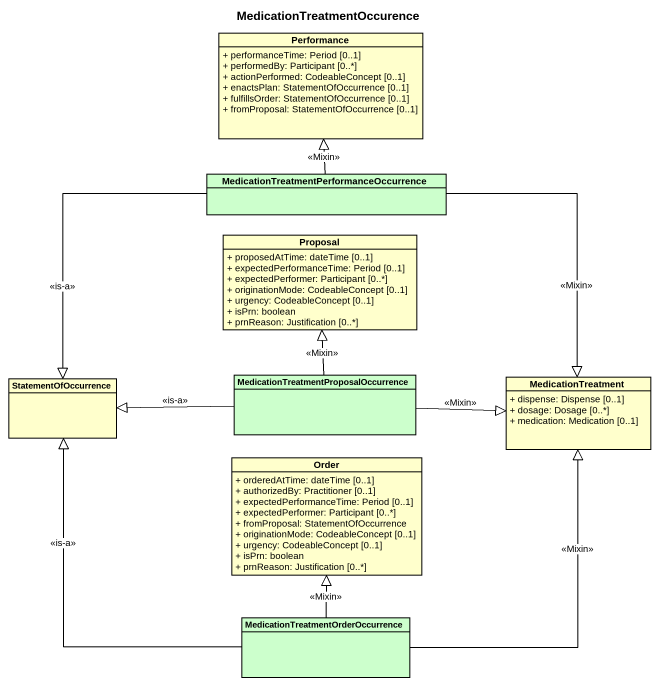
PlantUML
@startuml
title MedicationTreatmentOccurence
hide circle
hide empty members
skinparam classAttributeIconSize 0
class Performance {
  + performanceTime: Period [0..1]
  + performedBy: Participant [0..*]
  + actionPerformed: CodeableConcept [0..1]
  + enactsPlan: StatementOfOccurrence [0..1]
  + fulfillsOrder: StatementOfOccurrence [0..1]
  + fromProposal: StatementOfOccurrence [0..1]
}
class "MedicationTreatmentPerformanceOccurrence" as MedicationTreatmentPerforman #CCFFCC
class Proposal {
  + proposedAtTime: dateTime [0..1]
  + expectedPerformanceTime: Period [0..1]
  + expectedPerformer: Participant [0..*]
  + originationMode: CodeableConcept [0..1]
  + urgency: CodeableConcept [0..1]
  + isPrn: boolean
  + prnReason: Justification [0..*]
}
class StatementOfOccurrence
class "MedicationTreatmentProposalOccurrence" as MedicationTreatmentProposalO #CCFFCC
class MedicationTreatment {
  + dispense: Dispense [0..1]
  + dosage: Dosage [0..*]
  + medication: Medication [0..1]
}
class Order {
  + orderedAtTime: dateTime [0..1]
  + authorizedBy: Practitioner [0..1]
  + expectedPerformanceTime: Period [0..1]
  + expectedPerformer: Participant [0..*]
  + fromProposal: StatementOfOccurrence
  + originationMode: CodeableConcept [0..1]
  + urgency: CodeableConcept [0..1]
  + isPrn: boolean
  + prnReason: Justification [0..*]
}
class "MedicationTreatmentOrderOccurrence" as MedicationTreatmentOrderOccu #CCFFCC
MedicationTreatmentPerforman -up-|> Performance : <<Mixin>>
MedicationTreatmentPerforman --|> StatementOfOccurrence : <<is-a>>
MedicationTreatmentPerforman --|> MedicationTreatment : <<Mixin>>
MedicationTreatmentProposalO -up-|> Proposal : <<Mixin>>
MedicationTreatmentProposalO -left-|> StatementOfOccurrence : <<is-a>>
MedicationTreatmentProposalO -right-|> MedicationTreatment : <<Mixin>>
MedicationTreatmentOrderOccu -up-|> StatementOfOccurrence : <<is-a>>
MedicationTreatmentOrderOccu -up-|> MedicationTreatment : <<Mixin>>
MedicationTreatmentOrderOccu -up-|> Order : <<Mixin>>
@enduml
